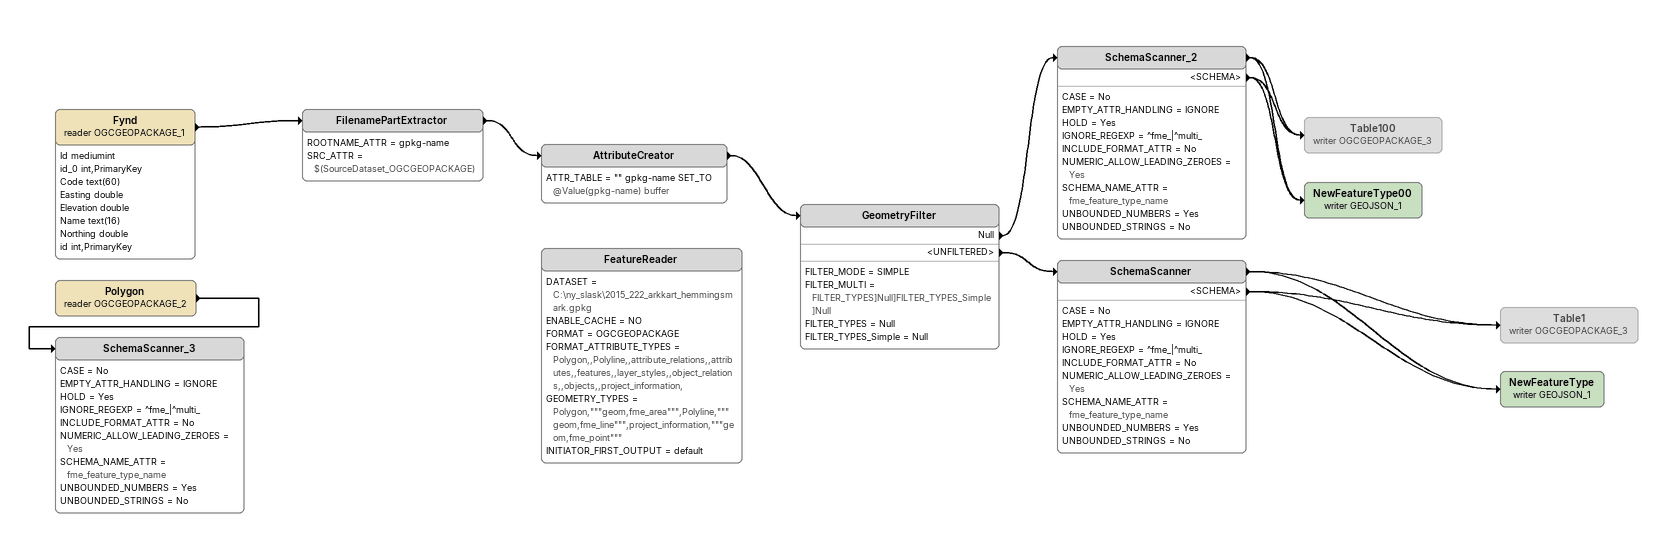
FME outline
Polygon (reader OGCGEOPACKAGE_2)
    -> SchemaScanner_3
SchemaScanner_3
    CASE = No
    EMPTY_ATTR_HANDLING = IGNORE
    HOLD = Yes
    IGNORE_REGEXP = ^fme_|^multi_
    INCLUDE_FORMAT_ATTR = No
    NUMERIC_ALLOW_LEADING_ZEROES = Yes
    SCHEMA_NAME_ATTR = fme_feature_type_name
    UNBOUNDED_NUMBERS = Yes
    UNBOUNDED_STRINGS = No
Fynd (reader OGCGEOPACKAGE_1)
    attributes: Id mediumint, id_0 int,PrimaryKey, Code text(60), Easting double, Elevation double, Name text(16), Northing double, id int,PrimaryKey
    -> FilenamePartExtractor
FilenamePartExtractor
    ROOTNAME_ATTR = gpkg-name
    SRC_ATTR = $(SourceDataset_OGCGEOPACKAGE)
    -> AttributeCreator
AttributeCreator
    ATTR_TABLE = "" gpkg-name SET_TO @Value(gpkg-name) buffer
    -> GeometryFilter
GeometryFilter
    FILTER_MODE = SIMPLE
    FILTER_MULTI = FILTER_TYPES]Null]FILTER_TYPES_Simple]Null
    FILTER_TYPES = Null
    FILTER_TYPES_Simple = Null
    Null -> SchemaScanner_2
    <UNFILTERED> -> SchemaScanner
SchemaScanner_2
    CASE = No
    EMPTY_ATTR_HANDLING = IGNORE
    HOLD = Yes
    IGNORE_REGEXP = ^fme_|^multi_
    INCLUDE_FORMAT_ATTR = No
    NUMERIC_ALLOW_LEADING_ZEROES = Yes
    SCHEMA_NAME_ATTR = fme_feature_type_name
    UNBOUNDED_NUMBERS = Yes
    UNBOUNDED_STRINGS = No
    -> Table100 (writer OGCGEOPACKAGE_3)
    -> NewFeatureType00 (writer GEOJSON_1)
    <SCHEMA> -> Table100 (writer OGCGEOPACKAGE_3)
    <SCHEMA> -> NewFeatureType00 (writer GEOJSON_1)
Table100 (writer OGCGEOPACKAGE_3) [off]
NewFeatureType00 (writer GEOJSON_1)
SchemaScanner
    CASE = No
    EMPTY_ATTR_HANDLING = IGNORE
    HOLD = Yes
    IGNORE_REGEXP = ^fme_|^multi_
    INCLUDE_FORMAT_ATTR = No
    NUMERIC_ALLOW_LEADING_ZEROES = Yes
    SCHEMA_NAME_ATTR = fme_feature_type_name
    UNBOUNDED_NUMBERS = Yes
    UNBOUNDED_STRINGS = No
    -> Table1 (writer OGCGEOPACKAGE_3)
    -> NewFeatureType (writer GEOJSON_1)
    <SCHEMA> -> Table1 (writer OGCGEOPACKAGE_3)
    <SCHEMA> -> NewFeatureType (writer GEOJSON_1)
Table1 (writer OGCGEOPACKAGE_3) [off]
NewFeatureType (writer GEOJSON_1)
FeatureReader
    DATASET = C:\ny_slask\2015_222_arkkart_hemmingsmark.gpkg
    ENABLE_CACHE = NO
    FORMAT = OGCGEOPACKAGE
    FORMAT_ATTRIBUTE_TYPES = Polygon,,Polyline,,attribute_relations,,attributes,,features,,layer_styles,,object_relations,,objects,,project_information,
    GEOMETRY_TYPES = Polygon,"""geom,fme_area""",Polyline,"""geom,fme_line""",project_information,"""geom,fme_point"""
    INITIATOR_FIRST_OUTPUT = default
